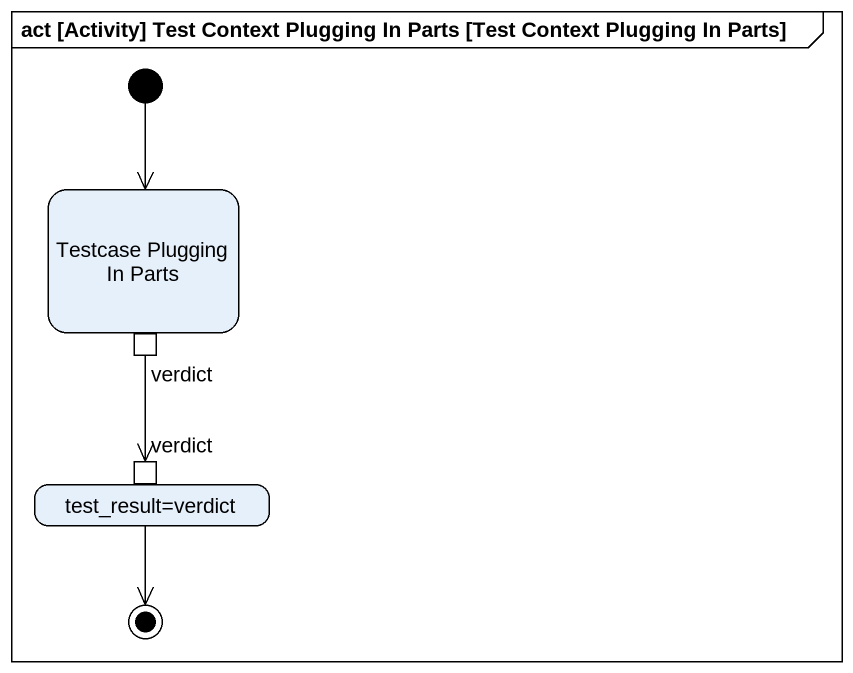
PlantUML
@startuml
mainframe act [Activity] Test Context Plugging In Parts [Test Context Plugging In Parts]
hide empty description
state "Testcase Plugging In Parts" as Testcase_Plugging_In_Parts {
  state verdict <<outputPin>>
}
state "test_result=verdict" as test_result_verdict {
  state "verdict" as verdict_2 <<inputPin>>
}
[*] --> Testcase_Plugging_In_Parts
verdict --> verdict_2
test_result_verdict --> [*]
@enduml
